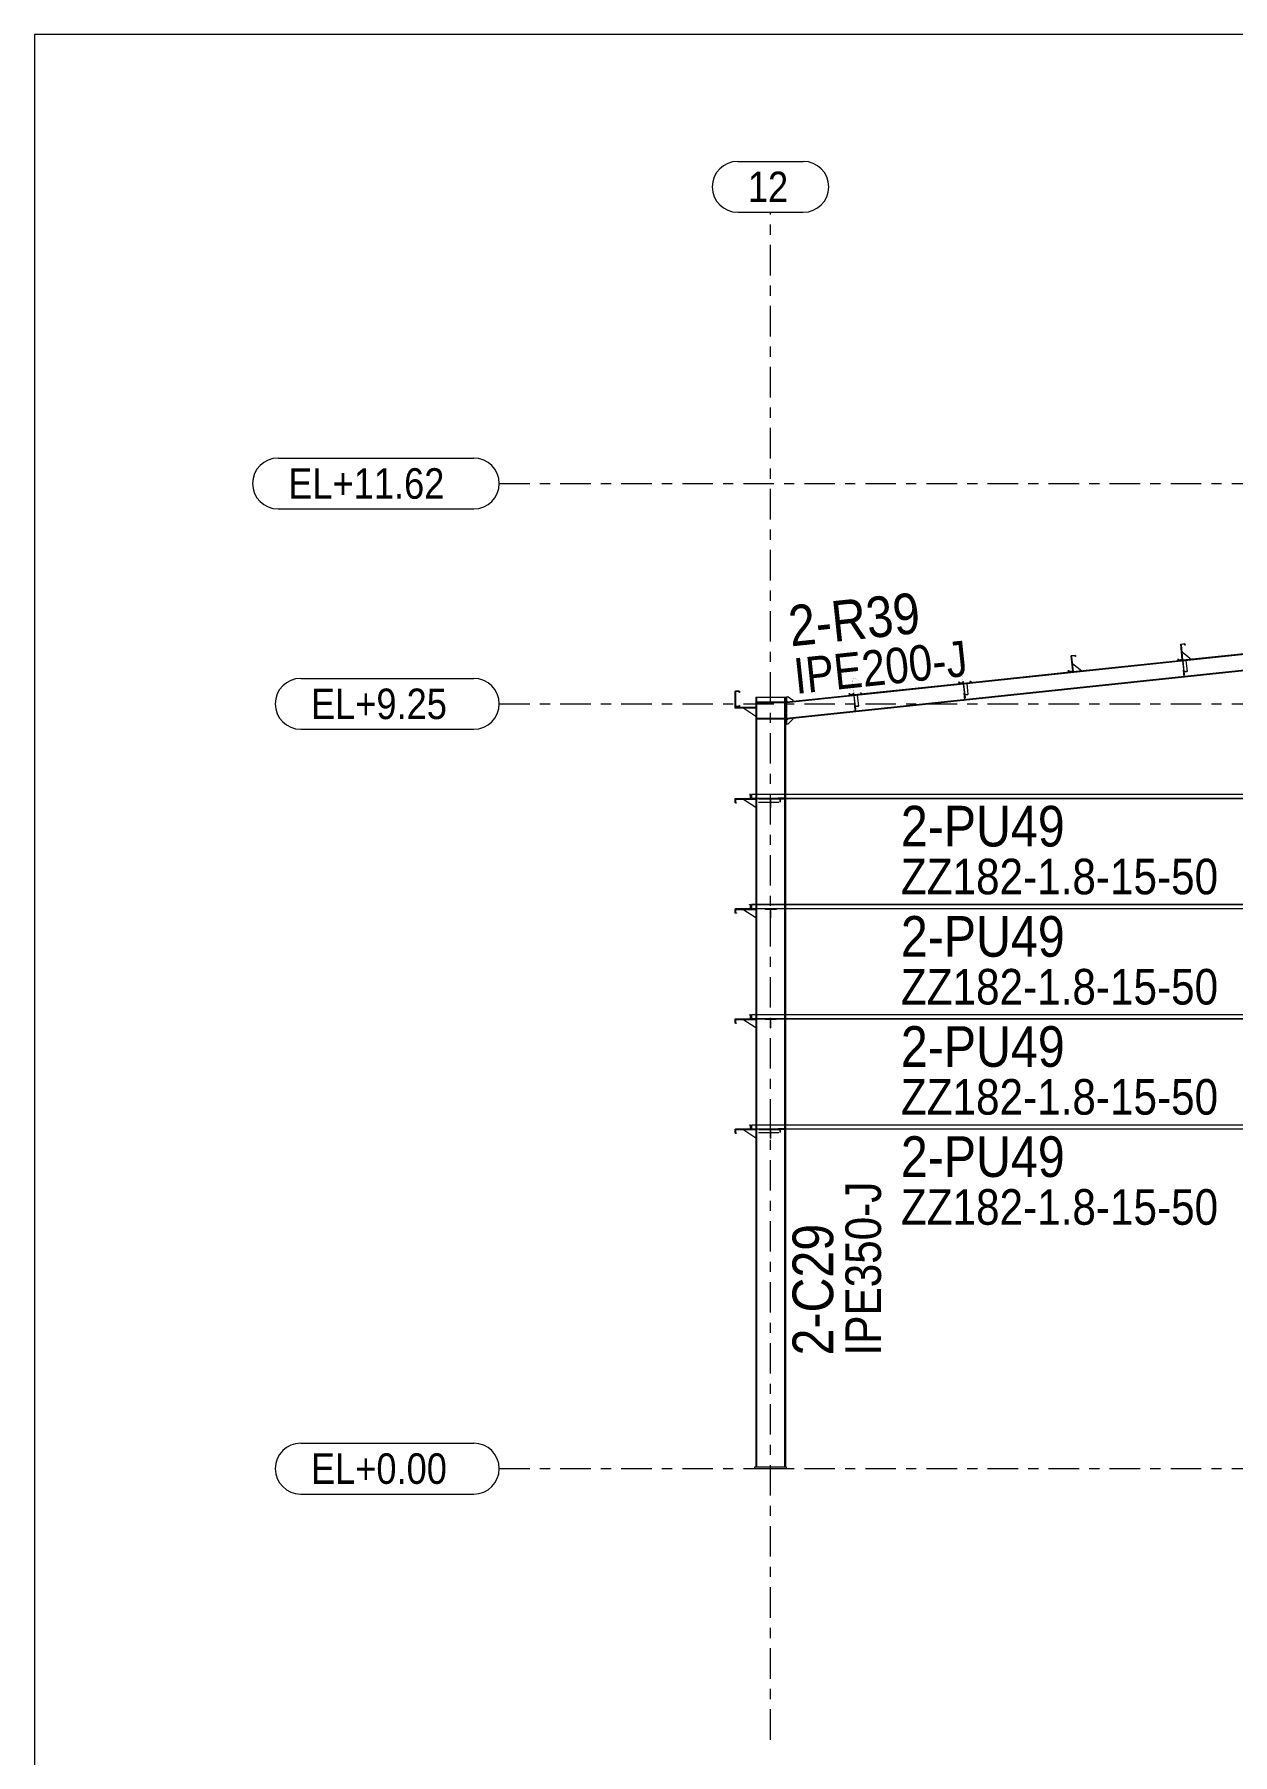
# Model space of a CAD drawing. Header units: millimetres. Extents: x -49 to 773, y -65 to 509.
# Drawn here: x -46.7 to 71, y 339.5 to 508.6 of the extents above; entities that cross this region are included whole.
import ezdxf

# ---------------------------------------------------------------- set-up
doc = ezdxf.new("R2010")
doc.units = ezdxf.units.MM
for name, pattern in [('XKITLINE00', [0]), ('XKITLINE02', [4, 2, -2]), ('XKITLINE03', [6, 3, -1, 1, -1])]:
    doc.linetypes.add(name, pattern=pattern)
for name, color, linetype, lineweight in [('DrawingSheet', 5, 'Continuous', 0), ('Part', 2, 'Continuous', 0), ('PartMark', 7, 'Continuous', 0), ('S-grid', 1, 'Continuous', 0)]:
    doc.layers.add(name, color=color, linetype=linetype, lineweight=lineweight)
doc.styles.add('ARIAL', font='ARIAL.TTF')

# ---------------------------------------------------------------- blocks, each defined once
blk = doc.blocks.new('*A211')
at = {"layer": 'Part'}
blk.add_hatch(color=3, dxfattribs=at).paths.add_polyline_path([(23.74, 422.62), (23.74, 422.64), (78.45, 422.64), (78.45, 422.62)], flags=17)
blk = doc.blocks.new('*A212')
at = {"layer": 'Part'}
blk.add_hatch(color=3, dxfattribs=at).paths.add_polyline_path([(23.74, 411.79), (23.74, 411.81), (78.45, 411.81), (78.45, 411.79)], flags=17)
blk = doc.blocks.new('*A213')
at = {"layer": 'Part'}
blk.add_hatch(color=3, dxfattribs=at).paths.add_polyline_path([(23.74, 400.96), (23.74, 400.97), (78.45, 400.97), (78.45, 400.96)], flags=17)
blk = doc.blocks.new('*A214')
at = {"layer": 'Part'}
blk.add_hatch(color=3, dxfattribs=at).paths.add_polyline_path([(23.74, 433.46), (23.74, 433.47), (78.45, 433.47), (78.45, 433.46)], flags=17)
blk = doc.blocks.new('*A215')
at = {"layer": 'Part'}
blk.add_hatch(color=3, dxfattribs=at).paths.add_polyline_path([(25.08, 433.42), (25.08, 433.46), (26.16, 433.46), (26.16, 433.42)], flags=17)
blk = doc.blocks.new('*A218')
at = {"layer": 'Part'}
blk.add_hatch(color=3, dxfattribs=at).paths.add_polyline_path([(23.54, 401.36), (23.54, 401.37), (23.66, 401.37), (23.66, 400.96), (22.16, 400.96), (22.16, 400.57), (22.27, 400.57), (22.27, 400.56), (22.14, 400.56), (22.14, 400.97), (23.65, 400.97), (23.65, 401.36)], flags=17)
blk = doc.blocks.new('*A219')
at = {"layer": 'Part'}
blk.add_hatch(color=3, dxfattribs=at).paths.add_polyline_path([(25.08, 400.92), (25.08, 400.96), (26.16, 400.96), (26.16, 400.92)], flags=17)
blk = doc.blocks.new('*A220')
at = {"layer": 'Part'}
blk.add_hatch(color=3, dxfattribs=at).paths.add_polyline_path([(23.54, 423.03), (23.54, 423.04), (23.66, 423.04), (23.66, 422.62), (22.16, 422.62), (22.16, 422.24), (22.27, 422.24), (22.27, 422.22), (22.14, 422.22), (22.14, 422.64), (23.65, 422.64), (23.65, 423.03)], flags=17)
blk = doc.blocks.new('*A221')
at = {"layer": 'Part'}
blk.add_hatch(color=3, dxfattribs=at).paths.add_polyline_path([(23.54, 412.19), (23.54, 412.21), (23.66, 412.21), (23.66, 411.79), (22.16, 411.79), (22.16, 411.4), (22.27, 411.4), (22.27, 411.39), (22.14, 411.39), (22.14, 411.81), (23.65, 411.81), (23.65, 412.19)], flags=17)
blk = doc.blocks.new('*A222')
at = {"layer": 'Part'}
blk.add_hatch(color=3, dxfattribs=at).paths.add_polyline_path([(22.14, 442.52), (22.14, 444.03), (22.56, 444.03), (22.56, 443.91), (22.55, 443.91), (22.55, 444.02), (22.16, 444.02), (22.16, 442.53), (22.55, 442.53), (22.55, 442.64), (22.56, 442.64), (22.56, 442.52)], flags=17)
blk = doc.blocks.new('*A223')
at = {"layer": 'Part'}
blk.add_hatch(color=3, dxfattribs=at).paths.add_polyline_path([(23.54, 433.86), (23.54, 433.87), (23.66, 433.87), (23.66, 433.46), (22.16, 433.46), (22.16, 433.07), (22.27, 433.07), (22.27, 433.06), (22.14, 433.06), (22.14, 433.47), (23.65, 433.47), (23.65, 433.86)], flags=17)
blk = doc.blocks.new('*A224')
at = {"layer": 'Part'}
blk.add_hatch(color=3, dxfattribs=at).paths.add_polyline_path([(33.61, 445.24), (34.03, 445.29), (34.04, 445.16), (34.03, 445.16), (34.02, 445.27), (33.63, 445.23), (33.79, 443.74), (33.37, 443.69), (33.36, 443.82), (33.38, 443.82), (33.39, 443.71), (33.77, 443.75)], flags=17)
blk = doc.blocks.new('*A225')
at = {"layer": 'Part'}
blk.add_hatch(color=3, dxfattribs=at).paths.add_polyline_path([(44.39, 446.38), (44.8, 446.42), (44.82, 446.3), (44.8, 446.3), (44.79, 446.41), (44.4, 446.37), (44.56, 444.87), (44.15, 444.83), (44.13, 444.95), (44.15, 444.96), (44.16, 444.85), (44.55, 444.89)], flags=17)
blk = doc.blocks.new('*A226')
at = {"layer": 'Part'}
blk.add_hatch(color=3, dxfattribs=at).paths.add_polyline_path([(25.08, 411.75), (25.08, 411.79), (26.16, 411.79), (26.16, 411.75)], flags=17)
blk = doc.blocks.new('*A227')
at = {"layer": 'Part'}
blk.add_hatch(color=3, dxfattribs=at).paths.add_polyline_path([(25.08, 422.58), (25.08, 422.62), (26.16, 422.62), (26.16, 422.58)], flags=17)
blk = doc.blocks.new('*A229')
at = {"layer": 'Part'}
blk.add_hatch(color=3, dxfattribs=at).paths.add_polyline_path([(55.16, 447.52), (55.58, 447.56), (55.59, 447.44), (55.57, 447.43), (55.56, 447.54), (55.18, 447.5), (55.34, 446.01), (54.92, 445.97), (54.91, 446.09), (54.92, 446.09), (54.93, 445.98), (55.32, 446.02)], flags=17)
blk = doc.blocks.new('*A230')
at = {"layer": 'Part'}
blk.add_hatch(color=3, dxfattribs=at).paths.add_polyline_path([(65.94, 448.65), (66.35, 448.7), (66.36, 448.57), (66.35, 448.57), (66.34, 448.68), (65.95, 448.64), (66.11, 447.15), (65.69, 447.1), (65.68, 447.23), (65.7, 447.23), (65.71, 447.12), (66.09, 447.16)], flags=17)
blk = doc.blocks.new('*A273')
at = {"layer": 'DrawingSheet', "color": 5, "linetype": 'XKITLINE00', "lineweight": 0}
for p, q in [((773.26, 508.63), (-46.74, 508.63)), ((-46.74, 508.63), (-46.74, -65.37))]:
    blk.add_line(p, q, dxfattribs=at)
blk = doc.blocks.new('*A948')
at = {"layer": 'S-grid', "color": 1, "linetype": 'XKITLINE03', "lineweight": 0}
blk.add_line((-1.05, 464.46), (136.66, 464.46), dxfattribs=at)
at = {"layer": 'S-grid', "color": 3, "style": 'ARIAL', "width": 0.85}
blk.add_text('EL+11.62', height=3, dxfattribs=at).set_placement((-21.79, 462.96))
blk = doc.blocks.new('*A949')
at = {"layer": 'S-grid', "color": 1, "linetype": 'XKITLINE03', "lineweight": 0}
blk.add_line((-1.05, 442.79), (90.76, 442.79), dxfattribs=at)
at = {"layer": 'S-grid', "color": 3, "style": 'ARIAL', "width": 0.85}
blk.add_text('EL+9.25', height=3, dxfattribs=at).set_placement((-19.56, 441.29))
blk = doc.blocks.new('*A950')
at = {"layer": 'S-grid', "color": 1, "linetype": 'XKITLINE03', "lineweight": 0}
blk.add_line((-1.05, 367.58), (266.42, 367.58), dxfattribs=at)
at = {"layer": 'S-grid', "color": 3, "style": 'ARIAL', "width": 0.85}
blk.add_text('EL+0.00', height=3, dxfattribs=at).set_placement((-19.56, 366.08))
blk = doc.blocks.new('*A952')
at = {"layer": 'S-grid', "color": 1, "linetype": 'XKITLINE03', "lineweight": 0}
blk.add_line((25.62, 340.92), (25.62, 491.13), dxfattribs=at)
at = {"layer": 'S-grid', "color": 3, "style": 'ARIAL', "width": 0.85}
blk.add_text('12', height=3, dxfattribs=at).set_placement((23.39, 492.13))
blk = doc.blocks.new('*A953')
at = {"layer": 'Part', "color": 2, "linetype": 'XKITLINE00', "lineweight": 0}
for p, q in [((123.13, 453.01), (27.19, 442.89)), ((119.99, 452.75), (109.25, 451.61)), ((123.12, 453.08), (120.03, 452.75)), ((123.29, 451.49), (27.19, 441.35)), ((123.3, 451.42), (76.35, 446.47)), ((98.44, 450.47), (87.71, 449.34)), ((109.21, 451.61), (98.48, 450.48)), ((87.66, 449.34), (76.93, 448.2)), ((66.12, 447.06), (55.39, 445.93)), ((76.89, 448.2), (66.16, 447.07)), ((74.7, 446.29), (27.19, 441.28)), ((55.34, 445.93), (44.61, 444.79)), ((33.8, 443.65), (27.19, 442.96)), ((44.57, 444.79), (33.84, 443.66))]:
    blk.add_line(p, q, dxfattribs=at)
at = {"layer": 'Part', "color": 7, "linetype": 'XKITLINE02', "lineweight": 0}
for p, q in [((120.03, 452.75), (119.99, 452.75)), ((123.3, 451.42), (123.12, 453.08)), ((98.48, 450.48), (98.44, 450.47)), ((109.25, 451.61), (109.21, 451.61)), ((87.71, 449.34), (87.66, 449.34)), ((66.16, 447.07), (66.12, 447.06)), ((76.93, 448.2), (76.89, 448.2)), ((55.39, 445.93), (55.34, 445.93)), ((76.35, 446.47), (74.7, 446.29)), ((33.84, 443.66), (33.8, 443.65)), ((44.61, 444.79), (44.57, 444.79)), ((27.19, 442.96), (27.19, 441.28))]:
    blk.add_line(p, q, dxfattribs=at)
blk = doc.blocks.new('*A1006')
at = {"layer": 'Part', "color": 2, "linetype": 'XKITLINE00', "lineweight": 0}
for p, q in [((24.16, 443.46), (24.16, 433.87)), ((24.16, 443.46), (27.08, 443.46)), ((24.25, 443.46), (24.25, 433.87)), ((26.99, 443.46), (26.99, 433.87)), ((27.08, 443.46), (27.08, 433.87)), ((24.16, 433.46), (24.16, 423.04)), ((24.25, 433.46), (24.25, 423.04)), ((26.99, 433.46), (26.99, 423.04)), ((27.08, 433.46), (27.08, 423.04)), ((24.16, 422.62), (24.16, 412.21)), ((24.25, 422.62), (24.25, 412.21)), ((26.99, 422.62), (26.99, 412.21)), ((27.08, 422.62), (27.08, 412.21)), ((24.16, 411.79), (24.16, 401.37)), ((24.25, 411.79), (24.25, 401.37)), ((26.99, 411.79), (26.99, 401.37)), ((27.08, 411.79), (27.08, 401.37)), ((24.16, 400.96), (24.16, 367.71)), ((24.25, 400.96), (24.25, 367.71)), ((26.99, 400.96), (26.99, 367.71)), ((27.08, 400.96), (27.08, 367.71))]:
    blk.add_line(p, q, dxfattribs=at)
at = {"layer": 'Part', "color": 7, "linetype": 'XKITLINE02', "lineweight": 0}
for p, q in [((24.16, 433.87), (24.16, 433.46)), ((24.25, 433.87), (24.25, 433.46)), ((26.99, 433.87), (26.99, 433.46)), ((27.08, 433.87), (27.08, 433.46)), ((24.16, 423.04), (24.16, 422.62)), ((24.25, 423.04), (24.25, 422.62)), ((26.99, 423.04), (26.99, 422.62)), ((27.08, 423.04), (27.08, 422.62)), ((24.16, 412.21), (24.16, 411.79)), ((24.25, 412.21), (24.25, 411.79)), ((26.99, 412.21), (26.99, 411.79)), ((27.08, 412.21), (27.08, 411.79)), ((24.16, 401.37), (24.16, 400.96)), ((24.25, 401.37), (24.25, 400.96)), ((26.99, 401.37), (26.99, 400.96)), ((27.08, 401.37), (27.08, 400.96)), ((27.08, 367.71), (24.16, 367.71))]:
    blk.add_line(p, q, dxfattribs=at)
blk = doc.blocks.new('*A1007')
at = {"layer": 'Part', "color": 2, "linetype": 'XKITLINE00', "lineweight": 0}
for p, q in [((23.74, 423.04), (23.74, 422.62)), ((78.45, 423.04), (23.74, 423.04)), ((78.45, 423.03), (23.74, 423.03)), ((78.45, 423.04), (78.45, 422.62)), ((78.45, 422.64), (23.74, 422.64)), ((78.45, 422.62), (23.74, 422.62))]:
    blk.add_line(p, q, dxfattribs=at)
blk = doc.blocks.new('*A1008')
at = {"layer": 'Part', "color": 2, "linetype": 'XKITLINE00', "lineweight": 0}
for p, q in [((23.74, 412.21), (23.74, 411.79)), ((78.45, 412.21), (23.74, 412.21)), ((78.45, 412.19), (23.74, 412.19)), ((78.45, 411.81), (23.74, 411.81)), ((78.45, 411.79), (23.74, 411.79)), ((78.45, 412.21), (78.45, 411.79))]:
    blk.add_line(p, q, dxfattribs=at)
blk = doc.blocks.new('*A1009')
at = {"layer": 'Part', "color": 2, "linetype": 'XKITLINE00', "lineweight": 0}
for p, q in [((23.74, 401.37), (23.74, 400.96)), ((78.45, 401.37), (23.74, 401.37)), ((78.45, 401.36), (23.74, 401.36)), ((78.45, 400.97), (23.74, 400.97)), ((78.45, 400.96), (23.74, 400.96)), ((78.45, 401.37), (78.45, 400.96))]:
    blk.add_line(p, q, dxfattribs=at)
blk = doc.blocks.new('*A1011')
at = {"layer": 'Part', "color": 2, "linetype": 'XKITLINE00', "lineweight": 0}
for p, q in [((23.74, 433.87), (23.74, 433.46)), ((78.45, 433.87), (23.74, 433.87)), ((78.45, 433.86), (23.74, 433.86)), ((78.45, 433.47), (23.74, 433.47)), ((78.45, 433.46), (23.74, 433.46)), ((78.45, 433.87), (78.45, 433.46))]:
    blk.add_line(p, q, dxfattribs=at)
blk = doc.blocks.new('*A1012')
at = {"layer": 'Part', "color": 2, "linetype": 'XKITLINE00', "lineweight": 0}
for p, q in [((24.27, 441.28), (24.27, 441.35)), ((26.97, 441.35), (24.27, 441.35)), ((26.97, 441.28), (24.27, 441.28)), ((26.97, 441.35), (26.97, 441.28))]:
    blk.add_line(p, q, dxfattribs=at)
at = {"layer": 'Part', "color": 7, "linetype": 'XKITLINE02', "lineweight": 0}
for p, q in [((24.39, 441.28), (24.39, 441.35)), ((26.84, 441.28), (26.84, 441.35))]:
    blk.add_line(p, q, dxfattribs=at)
blk = doc.blocks.new('*A1013')
at = {"layer": 'Part', "color": 7, "linetype": 'XKITLINE02', "lineweight": 0}
for p, q in [((24.27, 441.28), (24.27, 441.35)), ((24.27, 441.35), (26.97, 441.35)), ((26.97, 441.28), (24.27, 441.28)), ((24.39, 441.28), (24.39, 441.35)), ((26.84, 441.35), (26.84, 441.28)), ((26.97, 441.35), (26.97, 441.28))]:
    blk.add_line(p, q, dxfattribs=at)
blk = doc.blocks.new('*A1014')
at = {"layer": 'Part', "color": 2, "linetype": 'XKITLINE00', "lineweight": 0}
for p, q in [((25.6, 432.58), (25.6, 433.42)), ((25.64, 432.58), (25.64, 433.42)), ((25.6, 432.58), (25.64, 432.58))]:
    blk.add_line(p, q, dxfattribs=at)
at = {"layer": 'Part', "color": 7, "linetype": 'XKITLINE02', "lineweight": 0}
for p, q in [((25.6, 433.42), (25.64, 433.42)), ((25.64, 433.42), (25.6, 433.42))]:
    blk.add_line(p, q, dxfattribs=at)
blk = doc.blocks.new('*A1015')
at = {"layer": 'Part', "color": 7, "linetype": 'XKITLINE02', "lineweight": 0}
for p, q in [((26.99, 433.5), (26.36, 433.5)), ((26.36, 433.5), (26.36, 433.46)), ((26.36, 433.46), (26.99, 433.46)), ((26.86, 433.46), (26.86, 433.5)), ((26.99, 433.46), (26.99, 433.5))]:
    blk.add_line(p, q, dxfattribs=at)
blk = doc.blocks.new('*A1016')
at = {"layer": 'Part', "color": 7, "linetype": 'XKITLINE02', "lineweight": 0}
for p, q in [((33.9, 442.69), (33.86, 442.68)), ((33.86, 442.68), (33.92, 442.06)), ((33.96, 442.07), (33.9, 442.69)), ((33.91, 442.19), (33.95, 442.19)), ((33.92, 442.06), (33.96, 442.07))]:
    blk.add_line(p, q, dxfattribs=at)
blk = doc.blocks.new('*A1017')
at = {"layer": 'Part', "color": 7, "linetype": 'XKITLINE02', "lineweight": 0}
for p, q in [((33.84, 443.66), (33.82, 443.86)), ((34.67, 443.75), (33.84, 443.66))]:
    blk.add_line(p, q, dxfattribs=at)
at = {"layer": 'Part', "color": 2, "linetype": 'XKITLINE00', "lineweight": 0}
blk.add_line((34.45, 443.92), (34.67, 443.75), dxfattribs=at)
blk = doc.blocks.new('*A1018')
at = {"layer": 'Part', "color": 7, "linetype": 'XKITLINE02', "lineweight": 0}
blk.add_line((33.78, 443.85), (33.79, 443.74), dxfattribs=at)
at = {"layer": 'Part', "color": 2, "linetype": 'XKITLINE00', "lineweight": 0}
for p, q in [((33.79, 443.74), (33.8, 443.65)), ((33.8, 443.65), (33.84, 443.66)), ((33.84, 443.66), (33.82, 443.86))]:
    blk.add_line(p, q, dxfattribs=at)
blk = doc.blocks.new('*A1019')
at = {"layer": 'Part', "color": 7, "linetype": 'XKITLINE02', "lineweight": 0}
for p, q in [((33.8, 443.61), (33.95, 442.23)), ((33.82, 443.6), (33.96, 442.24)), ((34.13, 443.65), (34.25, 442.56)), ((34.25, 442.58), (33.91, 442.54)), ((33.93, 442.53), (34.25, 442.56)), ((33.95, 442.23), (33.96, 442.24))]:
    blk.add_line(p, q, dxfattribs=at)
blk = doc.blocks.new('*A1020')
at = {"layer": 'Part', "color": 2, "linetype": 'XKITLINE00', "lineweight": 0}
for p, q in [((27.32, 441.29), (27.19, 441.16)), ((27.19, 440.79), (27.36, 440.81)), ((27.36, 440.81), (27.81, 441.28)), ((27.81, 441.28), (27.81, 441.35))]:
    blk.add_line(p, q, dxfattribs=at)
at = {"layer": 'Part', "color": 7, "linetype": 'XKITLINE02', "lineweight": 0}
for p, q in [((27.19, 441.16), (27.19, 440.79)), ((27.81, 441.35), (27.32, 441.29))]:
    blk.add_line(p, q, dxfattribs=at)
blk = doc.blocks.new('*A1021')
at = {"layer": 'Part', "color": 2, "linetype": 'XKITLINE00', "lineweight": 0}
for p, q in [((27.31, 443.47), (27.19, 443.46)), ((27.67, 443.23), (27.31, 443.47)), ((27.69, 443.21), (27.67, 443.23)), ((27.19, 443.08), (27.32, 442.97)), ((27.85, 443.11), (27.69, 443.21)), ((27.86, 443.03), (27.85, 443.11))]:
    blk.add_line(p, q, dxfattribs=at)
at = {"layer": 'Part', "color": 7, "linetype": 'XKITLINE02', "lineweight": 0}
for p, q in [((27.19, 443.46), (27.19, 443.08)), ((27.32, 442.97), (27.86, 443.03))]:
    blk.add_line(p, q, dxfattribs=at)
blk = doc.blocks.new('*A1022')
at = {"layer": 'Part', "color": 2, "linetype": 'XKITLINE00', "lineweight": 0}
for p, q in [((27.09, 440.79), (27.09, 443.46)), ((27.09, 443.46), (27.19, 443.46)), ((27.19, 440.79), (27.19, 443.46)), ((27.19, 440.79), (27.09, 440.79))]:
    blk.add_line(p, q, dxfattribs=at)
blk = doc.blocks.new('*A1023')
at = {"layer": 'Part', "color": 2, "linetype": 'XKITLINE00', "lineweight": 0}
for p, q in [((26.16, 433.46), (25.08, 433.46)), ((25.08, 433.46), (25.08, 433.42)), ((26.16, 433.42), (25.08, 433.42)), ((26.16, 433.46), (26.16, 433.42))]:
    blk.add_line(p, q, dxfattribs=at)
blk = doc.blocks.new('*A1024')
at = {"layer": 'Part', "color": 2, "linetype": 'XKITLINE00', "lineweight": 0}
for p, q in [((55.23, 447.42), (55.19, 447.42)), ((55.39, 445.93), (55.23, 447.42)), ((55.34, 446.01), (55.34, 445.93)), ((55.34, 445.93), (55.39, 445.93))]:
    blk.add_line(p, q, dxfattribs=at)
at = {"layer": 'Part', "color": 7, "linetype": 'XKITLINE02', "lineweight": 0}
blk.add_line((55.19, 447.42), (55.34, 446.01), dxfattribs=at)
blk = doc.blocks.new('*A1025')
at = {"layer": 'Part', "color": 2, "linetype": 'XKITLINE00', "lineweight": 0}
blk.add_line((55.3, 446.76), (56.21, 446.02), dxfattribs=at)
at = {"layer": 'Part', "color": 7, "linetype": 'XKITLINE02', "lineweight": 0}
for p, q in [((55.39, 445.93), (55.3, 446.76)), ((56.21, 446.02), (55.39, 445.93))]:
    blk.add_line(p, q, dxfattribs=at)
blk = doc.blocks.new('*A1026')
at = {"layer": 'Part', "color": 7, "linetype": 'XKITLINE02', "lineweight": 0}
for p, q in [((44.57, 444.75), (44.72, 443.37)), ((44.59, 444.73), (44.74, 443.37)), ((45.02, 443.71), (44.69, 443.68)), ((44.71, 443.67), (45.02, 443.7)), ((44.72, 443.37), (44.74, 443.37)), ((44.91, 444.78), (45.02, 443.7))]:
    blk.add_line(p, q, dxfattribs=at)
blk = doc.blocks.new('*A1027')
at = {"layer": 'Part', "color": 7, "linetype": 'XKITLINE02', "lineweight": 0}
blk.add_line((44.55, 444.99), (44.56, 444.87), dxfattribs=at)
at = {"layer": 'Part', "color": 2, "linetype": 'XKITLINE00', "lineweight": 0}
for p, q in [((44.61, 444.79), (44.59, 444.99)), ((44.56, 444.87), (44.57, 444.79)), ((44.57, 444.79), (44.61, 444.79))]:
    blk.add_line(p, q, dxfattribs=at)
blk = doc.blocks.new('*A1028')
at = {"layer": 'Part', "color": 7, "linetype": 'XKITLINE02', "lineweight": 0}
for p, q in [((44.61, 444.79), (44.59, 444.99)), ((45.44, 444.88), (44.61, 444.79))]:
    blk.add_line(p, q, dxfattribs=at)
at = {"layer": 'Part', "color": 2, "linetype": 'XKITLINE00', "lineweight": 0}
blk.add_line((45.22, 445.06), (45.44, 444.88), dxfattribs=at)
blk = doc.blocks.new('*A1029')
at = {"layer": 'Part', "color": 7, "linetype": 'XKITLINE02', "lineweight": 0}
for p, q in [((44.67, 443.83), (44.63, 443.82)), ((44.63, 443.82), (44.7, 443.2)), ((44.74, 443.2), (44.67, 443.83)), ((44.68, 443.32), (44.72, 443.33)), ((44.7, 443.2), (44.74, 443.2))]:
    blk.add_line(p, q, dxfattribs=at)
blk = doc.blocks.new('*A1030')
at = {"layer": 'Part', "color": 7, "linetype": 'XKITLINE02', "lineweight": 0}
for p, q in [((66.12, 447.02), (66.27, 445.64)), ((66.14, 447.01), (66.28, 445.65)), ((66.45, 447.06), (66.57, 445.97)), ((66.57, 445.99), (66.23, 445.95)), ((66.25, 445.94), (66.57, 445.97)), ((66.27, 445.64), (66.28, 445.65))]:
    blk.add_line(p, q, dxfattribs=at)
blk = doc.blocks.new('*A1031')
at = {"layer": 'Part', "color": 2, "linetype": 'XKITLINE00', "lineweight": 0}
for p, q in [((66, 448.56), (65.96, 448.56)), ((66.16, 447.07), (66, 448.56)), ((66.11, 447.15), (66.12, 447.06)), ((66.12, 447.06), (66.16, 447.07))]:
    blk.add_line(p, q, dxfattribs=at)
at = {"layer": 'Part', "color": 7, "linetype": 'XKITLINE02', "lineweight": 0}
blk.add_line((65.96, 448.56), (66.11, 447.15), dxfattribs=at)
blk = doc.blocks.new('*A1032')
at = {"layer": 'Part', "color": 2, "linetype": 'XKITLINE00', "lineweight": 0}
blk.add_line((66.07, 447.9), (66.99, 447.16), dxfattribs=at)
at = {"layer": 'Part', "color": 7, "linetype": 'XKITLINE02', "lineweight": 0}
for p, q in [((66.16, 447.07), (66.07, 447.9)), ((66.99, 447.16), (66.16, 447.07))]:
    blk.add_line(p, q, dxfattribs=at)
blk = doc.blocks.new('*A1033')
at = {"layer": 'Part', "color": 7, "linetype": 'XKITLINE02', "lineweight": 0}
for p, q in [((66.22, 446.1), (66.18, 446.09)), ((66.18, 446.09), (66.24, 445.47)), ((66.29, 445.48), (66.22, 446.1)), ((66.23, 445.6), (66.27, 445.6)), ((66.24, 445.47), (66.29, 445.48))]:
    blk.add_line(p, q, dxfattribs=at)
blk = doc.blocks.new('*A1056')
at = {"layer": 'S-grid', "color": 1, "linetype": 'XKITLINE00', "lineweight": 0}
for p, q in [((-20.56, 370.08), (-3.55, 370.08)), ((-20.56, 365.08), (-3.55, 365.08))]:
    blk.add_line(p, q, dxfattribs=at)
for centre, start, end in [((-20.56, 367.58), 90, 270), ((-3.55, 367.58), 270, 90)]:
    blk.add_arc(centre, 2.5, start, end, dxfattribs=at)
blk = doc.blocks.new('*A1057')
at = {"layer": 'Part', "color": 2, "linetype": 'XKITLINE00', "lineweight": 0}
for p, q in [((22.14, 400.56), (22.14, 400.97)), ((22.14, 400.97), (23.65, 400.97)), ((23.66, 400.96), (22.16, 400.96)), ((22.16, 400.96), (22.16, 400.57)), ((23.54, 401.37), (23.66, 401.37)), ((23.54, 401.36), (23.54, 401.37)), ((23.65, 401.36), (23.54, 401.36)), ((23.65, 400.97), (23.65, 401.36)), ((23.66, 401.37), (23.66, 400.96)), ((22.27, 400.56), (22.14, 400.56)), ((22.16, 400.57), (22.27, 400.57)), ((22.27, 400.57), (22.27, 400.56))]:
    blk.add_line(p, q, dxfattribs=at)
blk = doc.blocks.new('*A1058')
at = {"layer": 'Part', "color": 2, "linetype": 'XKITLINE00', "lineweight": 0}
for p, q in [((22.24, 400.96), (22.24, 400.92)), ((23.74, 400.96), (23.66, 400.96)), ((22.24, 400.92), (24.16, 400.92))]:
    blk.add_line(p, q, dxfattribs=at)
at = {"layer": 'Part', "color": 7, "linetype": 'XKITLINE02', "lineweight": 0}
for p, q in [((23.66, 400.96), (22.24, 400.96)), ((24.16, 400.96), (23.74, 400.96)), ((24.16, 400.92), (24.16, 400.96))]:
    blk.add_line(p, q, dxfattribs=at)
blk = doc.blocks.new('*A1059')
at = {"layer": 'Part', "color": 7, "linetype": 'XKITLINE02', "lineweight": 0}
for p, q in [((26.85, 400.96), (24.43, 400.96)), ((24.46, 400.94), (26.85, 400.94)), ((26.58, 400.62), (26.58, 400.96)), ((26.6, 400.62), (26.6, 400.94)), ((26.85, 400.94), (26.85, 400.96)), ((24.43, 400.62), (26.6, 400.62))]:
    blk.add_line(p, q, dxfattribs=at)
blk = doc.blocks.new('*A1060')
at = {"layer": 'Part', "color": 2, "linetype": 'XKITLINE00', "lineweight": 0}
blk.add_line((24.16, 400.08), (22.91, 400.92), dxfattribs=at)
at = {"layer": 'Part', "color": 7, "linetype": 'XKITLINE02', "lineweight": 0}
for p, q in [((22.91, 400.92), (24.16, 400.92)), ((24.16, 400.92), (24.16, 400.08))]:
    blk.add_line(p, q, dxfattribs=at)
blk = doc.blocks.new('*A1061')
at = {"layer": 'Part', "color": 2, "linetype": 'XKITLINE00', "lineweight": 0}
for p, q in [((24.04, 367.71), (24.04, 367.58)), ((27.2, 367.71), (24.04, 367.71)), ((24.04, 367.58), (27.2, 367.58)), ((27.2, 367.58), (27.2, 367.71))]:
    blk.add_line(p, q, dxfattribs=at)
blk = doc.blocks.new('*A1062')
at = {"layer": 'Part', "color": 7, "linetype": 'XKITLINE02', "lineweight": 0}
for p, q in [((26.99, 401), (26.36, 401)), ((26.36, 401), (26.36, 400.96)), ((26.36, 400.96), (26.99, 400.96)), ((26.86, 400.96), (26.86, 401)), ((26.99, 400.96), (26.99, 401))]:
    blk.add_line(p, q, dxfattribs=at)
blk = doc.blocks.new('*A1063')
at = {"layer": 'Part', "color": 2, "linetype": 'XKITLINE00', "lineweight": 0}
for p, q in [((26.16, 400.96), (25.08, 400.96)), ((25.08, 400.96), (25.08, 400.92)), ((26.16, 400.96), (26.16, 400.92)), ((26.16, 400.92), (25.08, 400.92))]:
    blk.add_line(p, q, dxfattribs=at)
blk = doc.blocks.new('*A1064')
at = {"layer": 'Part', "color": 2, "linetype": 'XKITLINE00', "lineweight": 0}
for p, q in [((25.6, 400.08), (25.6, 400.92)), ((25.6, 400.08), (25.64, 400.08)), ((25.64, 400.08), (25.64, 400.92))]:
    blk.add_line(p, q, dxfattribs=at)
at = {"layer": 'Part', "color": 7, "linetype": 'XKITLINE02', "lineweight": 0}
for p, q in [((25.6, 400.92), (25.64, 400.92)), ((25.64, 400.92), (25.6, 400.92))]:
    blk.add_line(p, q, dxfattribs=at)
blk = doc.blocks.new('*A1065')
at = {"layer": 'S-grid', "color": 1, "linetype": 'XKITLINE00', "lineweight": 0}
for p, q in [((-22.79, 466.96), (-3.55, 466.96)), ((-22.79, 461.96), (-3.55, 461.96))]:
    blk.add_line(p, q, dxfattribs=at)
for centre, start, end in [((-22.79, 464.46), 90, 270), ((-3.55, 464.46), 270, 90)]:
    blk.add_arc(centre, 2.5, start, end, dxfattribs=at)
blk = doc.blocks.new('*A1066')
at = {"layer": 'S-grid', "color": 1, "linetype": 'XKITLINE00', "lineweight": 0}
for p, q in [((-20.56, 445.29), (-3.55, 445.29)), ((-20.56, 440.29), (-3.55, 440.29))]:
    blk.add_line(p, q, dxfattribs=at)
for centre, start, end in [((-20.56, 442.79), 90, 270), ((-3.55, 442.79), 270, 90)]:
    blk.add_arc(centre, 2.5, start, end, dxfattribs=at)
blk = doc.blocks.new('*A1067')
at = {"layer": 'Part', "color": 2, "linetype": 'XKITLINE00', "lineweight": 0}
for p, q in [((23.54, 423.04), (23.66, 423.04)), ((23.54, 423.03), (23.54, 423.04)), ((23.65, 423.03), (23.54, 423.03)), ((23.65, 422.64), (23.65, 423.03)), ((23.66, 423.04), (23.66, 422.62)), ((22.14, 422.22), (22.14, 422.64)), ((22.14, 422.64), (23.65, 422.64)), ((22.27, 422.22), (22.14, 422.22)), ((23.66, 422.62), (22.16, 422.62)), ((22.16, 422.62), (22.16, 422.24)), ((22.16, 422.24), (22.27, 422.24)), ((22.27, 422.24), (22.27, 422.22))]:
    blk.add_line(p, q, dxfattribs=at)
blk = doc.blocks.new('*A1068')
at = {"layer": 'Part', "color": 2, "linetype": 'XKITLINE00', "lineweight": 0}
for p, q in [((22.14, 411.39), (22.14, 411.81)), ((22.14, 411.81), (23.65, 411.81)), ((22.27, 411.39), (22.14, 411.39)), ((23.66, 411.79), (22.16, 411.79)), ((22.16, 411.79), (22.16, 411.4)), ((22.16, 411.4), (22.27, 411.4)), ((22.27, 411.4), (22.27, 411.39)), ((23.54, 412.21), (23.66, 412.21)), ((23.54, 412.19), (23.54, 412.21)), ((23.65, 412.19), (23.54, 412.19)), ((23.65, 411.81), (23.65, 412.19)), ((23.66, 412.21), (23.66, 411.79))]:
    blk.add_line(p, q, dxfattribs=at)
blk = doc.blocks.new('*A1069')
at = {"layer": 'Part', "color": 2, "linetype": 'XKITLINE00', "lineweight": 0}
for p, q in [((22.14, 444.03), (22.56, 444.03)), ((22.14, 442.52), (22.14, 444.03)), ((22.55, 444.02), (22.16, 444.02)), ((22.16, 444.02), (22.16, 442.53)), ((22.55, 443.91), (22.55, 444.02)), ((22.56, 443.91), (22.55, 443.91)), ((22.56, 444.03), (22.56, 443.91)), ((22.56, 442.52), (22.14, 442.52)), ((22.16, 442.53), (22.55, 442.53)), ((22.55, 442.53), (22.55, 442.64)), ((22.55, 442.64), (22.56, 442.64)), ((22.56, 442.64), (22.56, 442.52))]:
    blk.add_line(p, q, dxfattribs=at)
blk = doc.blocks.new('*A1070')
at = {"layer": 'Part', "color": 2, "linetype": 'XKITLINE00', "lineweight": 0}
for p, q in [((22.14, 433.06), (22.14, 433.47)), ((22.14, 433.47), (23.65, 433.47)), ((23.66, 433.46), (22.16, 433.46)), ((22.16, 433.46), (22.16, 433.07)), ((23.54, 433.87), (23.66, 433.87)), ((23.54, 433.86), (23.54, 433.87)), ((23.65, 433.86), (23.54, 433.86)), ((23.65, 433.47), (23.65, 433.86)), ((23.66, 433.87), (23.66, 433.46)), ((22.27, 433.06), (22.14, 433.06)), ((22.16, 433.07), (22.27, 433.07)), ((22.27, 433.07), (22.27, 433.06))]:
    blk.add_line(p, q, dxfattribs=at)
blk = doc.blocks.new('*A1071')
at = {"layer": 'Part', "color": 2, "linetype": 'XKITLINE00', "lineweight": 0}
for p, q in [((24.27, 442.89), (24.27, 442.96)), ((26.97, 442.96), (24.27, 442.96)), ((26.97, 442.89), (24.27, 442.89)), ((26.97, 442.96), (26.97, 442.89))]:
    blk.add_line(p, q, dxfattribs=at)
at = {"layer": 'Part', "color": 7, "linetype": 'XKITLINE02', "lineweight": 0}
for p, q in [((24.39, 442.89), (24.39, 442.96)), ((26.84, 442.89), (26.84, 442.96))]:
    blk.add_line(p, q, dxfattribs=at)
blk = doc.blocks.new('*A1072')
at = {"layer": 'Part', "color": 7, "linetype": 'XKITLINE02', "lineweight": 0}
for p, q in [((24.27, 442.89), (24.27, 442.96)), ((24.27, 442.96), (26.97, 442.96)), ((26.97, 442.89), (24.27, 442.89)), ((24.39, 442.89), (24.39, 442.96)), ((26.84, 442.96), (26.84, 442.89)), ((26.97, 442.96), (26.97, 442.89))]:
    blk.add_line(p, q, dxfattribs=at)
blk = doc.blocks.new('*A1073')
at = {"layer": 'Part', "color": 2, "linetype": 'XKITLINE00', "lineweight": 0}
blk.add_line((24.16, 421.75), (22.91, 422.58), dxfattribs=at)
at = {"layer": 'Part', "color": 7, "linetype": 'XKITLINE02', "lineweight": 0}
for p, q in [((22.91, 422.58), (24.16, 422.58)), ((24.16, 422.58), (24.16, 421.75))]:
    blk.add_line(p, q, dxfattribs=at)
blk = doc.blocks.new('*A1074')
at = {"layer": 'Part', "color": 2, "linetype": 'XKITLINE00', "lineweight": 0}
for p, q in [((22.24, 422.62), (22.24, 422.58)), ((22.24, 422.58), (24.16, 422.58)), ((23.74, 422.62), (23.66, 422.62))]:
    blk.add_line(p, q, dxfattribs=at)
at = {"layer": 'Part', "color": 7, "linetype": 'XKITLINE02', "lineweight": 0}
for p, q in [((23.66, 422.62), (22.24, 422.62)), ((24.16, 422.62), (23.74, 422.62)), ((24.16, 422.58), (24.16, 422.62))]:
    blk.add_line(p, q, dxfattribs=at)
blk = doc.blocks.new('*A1075')
at = {"layer": 'Part', "color": 2, "linetype": 'XKITLINE00', "lineweight": 0}
for p, q in [((22.24, 411.79), (22.24, 411.75)), ((22.24, 411.75), (24.16, 411.75)), ((23.74, 411.79), (23.66, 411.79))]:
    blk.add_line(p, q, dxfattribs=at)
at = {"layer": 'Part', "color": 7, "linetype": 'XKITLINE02', "lineweight": 0}
for p, q in [((23.66, 411.79), (22.24, 411.79)), ((24.16, 411.79), (23.74, 411.79)), ((24.16, 411.75), (24.16, 411.79))]:
    blk.add_line(p, q, dxfattribs=at)
blk = doc.blocks.new('*A1076')
at = {"layer": 'Part', "color": 2, "linetype": 'XKITLINE00', "lineweight": 0}
blk.add_line((24.16, 410.92), (22.91, 411.75), dxfattribs=at)
at = {"layer": 'Part', "color": 7, "linetype": 'XKITLINE02', "lineweight": 0}
for p, q in [((22.91, 411.75), (24.16, 411.75)), ((24.16, 411.75), (24.16, 410.92))]:
    blk.add_line(p, q, dxfattribs=at)
blk = doc.blocks.new('*A1077')
at = {"layer": 'Part', "color": 7, "linetype": 'XKITLINE02', "lineweight": 0}
for p, q in [((26.85, 433.46), (24.43, 433.46)), ((24.43, 433.12), (26.6, 433.12)), ((24.46, 433.44), (26.85, 433.44)), ((26.58, 433.12), (26.58, 433.46)), ((26.6, 433.12), (26.6, 433.44)), ((26.85, 433.44), (26.85, 433.46))]:
    blk.add_line(p, q, dxfattribs=at)
blk = doc.blocks.new('*A1078')
at = {"layer": 'Part', "color": 2, "linetype": 'XKITLINE00', "lineweight": 0}
for p, q in [((22.24, 433.46), (22.24, 433.42)), ((22.24, 433.42), (24.16, 433.42)), ((23.74, 433.46), (23.66, 433.46))]:
    blk.add_line(p, q, dxfattribs=at)
at = {"layer": 'Part', "color": 7, "linetype": 'XKITLINE02', "lineweight": 0}
for p, q in [((23.66, 433.46), (22.24, 433.46)), ((24.16, 433.46), (23.74, 433.46)), ((24.16, 433.42), (24.16, 433.46))]:
    blk.add_line(p, q, dxfattribs=at)
blk = doc.blocks.new('*A1079')
at = {"layer": 'Part', "color": 2, "linetype": 'XKITLINE00', "lineweight": 0}
blk.add_line((24.16, 432.58), (22.91, 433.42), dxfattribs=at)
at = {"layer": 'Part', "color": 7, "linetype": 'XKITLINE02', "lineweight": 0}
for p, q in [((22.91, 433.42), (24.16, 433.42)), ((24.16, 433.42), (24.16, 432.58))]:
    blk.add_line(p, q, dxfattribs=at)
blk = doc.blocks.new('*A1080')
at = {"layer": 'Part', "color": 2, "linetype": 'XKITLINE00', "lineweight": 0}
for p, q in [((22.14, 443.93), (22.1, 443.93)), ((22.1, 443.93), (22.1, 442.43)), ((22.14, 442.43), (22.1, 442.43)), ((22.14, 442.52), (22.14, 442.43))]:
    blk.add_line(p, q, dxfattribs=at)
at = {"layer": 'Part', "color": 7, "linetype": 'XKITLINE02', "lineweight": 0}
blk.add_line((22.14, 442.52), (22.14, 443.93), dxfattribs=at)
blk = doc.blocks.new('*A1081')
at = {"layer": 'Part', "color": 2, "linetype": 'XKITLINE00', "lineweight": 0}
for p, q in [((24.16, 442.43), (22.1, 442.43)), ((22.1, 442.43), (22.1, 442.39)), ((22.1, 442.39), (24.16, 442.39))]:
    blk.add_line(p, q, dxfattribs=at)
at = {"layer": 'Part', "color": 7, "linetype": 'XKITLINE02', "lineweight": 0}
blk.add_line((24.16, 442.39), (24.16, 442.43), dxfattribs=at)
blk = doc.blocks.new('*A1082')
at = {"layer": 'Part', "color": 2, "linetype": 'XKITLINE00', "lineweight": 0}
blk.add_line((24.16, 441.56), (22.91, 442.39), dxfattribs=at)
at = {"layer": 'Part', "color": 7, "linetype": 'XKITLINE02', "lineweight": 0}
for p, q in [((22.91, 442.39), (24.16, 442.39)), ((24.16, 442.39), (24.16, 441.56))]:
    blk.add_line(p, q, dxfattribs=at)
blk = doc.blocks.new('*A1083')
at = {"layer": 'Part', "color": 2, "linetype": 'XKITLINE00', "lineweight": 0}
for p, q in [((33.36, 443.81), (33.36, 443.82)), ((33.36, 443.82), (33.38, 443.82)), ((33.37, 443.69), (33.36, 443.81)), ((33.79, 443.74), (33.37, 443.69)), ((33.38, 443.82), (33.38, 443.81)), ((33.38, 443.81), (33.39, 443.71)), ((33.39, 443.71), (33.77, 443.75)), ((33.77, 443.75), (33.76, 443.85)), ((33.78, 443.85), (33.79, 443.74))]:
    blk.add_line(p, q, dxfattribs=at)
blk = doc.blocks.new('*A1084')
at = {"layer": 'Part', "color": 2, "linetype": 'XKITLINE00', "lineweight": 0}
for p, q in [((44.13, 444.95), (44.15, 444.96)), ((44.14, 444.95), (44.13, 444.95)), ((44.15, 444.83), (44.14, 444.95)), ((44.15, 444.96), (44.15, 444.95)), ((44.15, 444.95), (44.16, 444.85)), ((44.55, 444.89), (44.53, 444.99)), ((44.55, 444.99), (44.56, 444.87)), ((44.56, 444.87), (44.15, 444.83)), ((44.16, 444.85), (44.55, 444.89))]:
    blk.add_line(p, q, dxfattribs=at)
blk = doc.blocks.new('*A1085')
at = {"layer": 'Part', "color": 2, "linetype": 'XKITLINE00', "lineweight": 0}
for p, q in [((26.16, 411.79), (25.08, 411.79)), ((25.08, 411.79), (25.08, 411.75)), ((26.16, 411.75), (25.08, 411.75)), ((26.16, 411.79), (26.16, 411.75))]:
    blk.add_line(p, q, dxfattribs=at)
blk = doc.blocks.new('*A1086')
at = {"layer": 'Part', "color": 2, "linetype": 'XKITLINE00', "lineweight": 0}
for p, q in [((25.6, 410.92), (25.6, 411.75)), ((25.64, 410.92), (25.64, 411.75)), ((25.6, 410.92), (25.64, 410.92))]:
    blk.add_line(p, q, dxfattribs=at)
at = {"layer": 'Part', "color": 7, "linetype": 'XKITLINE02', "lineweight": 0}
for p, q in [((25.6, 411.75), (25.64, 411.75)), ((25.64, 411.75), (25.6, 411.75))]:
    blk.add_line(p, q, dxfattribs=at)
blk = doc.blocks.new('*A1087')
at = {"layer": 'Part', "color": 2, "linetype": 'XKITLINE00', "lineweight": 0}
for p, q in [((25.6, 421.75), (25.6, 422.58)), ((25.6, 421.75), (25.64, 421.75)), ((25.64, 421.75), (25.64, 422.58))]:
    blk.add_line(p, q, dxfattribs=at)
at = {"layer": 'Part', "color": 7, "linetype": 'XKITLINE02', "lineweight": 0}
for p, q in [((25.6, 422.58), (25.64, 422.58)), ((25.64, 422.58), (25.6, 422.58))]:
    blk.add_line(p, q, dxfattribs=at)
blk = doc.blocks.new('*A1088')
at = {"layer": 'Part', "color": 2, "linetype": 'XKITLINE00', "lineweight": 0}
for p, q in [((26.16, 422.62), (25.08, 422.62)), ((25.08, 422.62), (25.08, 422.58)), ((26.16, 422.58), (25.08, 422.58)), ((26.16, 422.62), (26.16, 422.58))]:
    blk.add_line(p, q, dxfattribs=at)
blk = doc.blocks.new('*A1092')
at = {"layer": 'Part', "color": 2, "linetype": 'XKITLINE00', "lineweight": 0}
for p, q in [((55.16, 447.52), (55.58, 447.56)), ((55.32, 446.02), (55.16, 447.52)), ((55.56, 447.54), (55.18, 447.5)), ((55.18, 447.5), (55.34, 446.01)), ((55.57, 447.43), (55.56, 447.54)), ((55.59, 447.44), (55.57, 447.43)), ((55.58, 447.56), (55.59, 447.44)), ((54.92, 445.97), (54.91, 446.09)), ((54.91, 446.09), (54.92, 446.09)), ((54.92, 446.09), (54.93, 445.98)), ((55.34, 446.01), (54.92, 445.97)), ((54.93, 445.98), (55.32, 446.02))]:
    blk.add_line(p, q, dxfattribs=at)
blk = doc.blocks.new('*A1093')
at = {"layer": 'Part', "color": 2, "linetype": 'XKITLINE00', "lineweight": 0}
for p, q in [((65.94, 448.65), (66.35, 448.7)), ((66.09, 447.16), (65.94, 448.65)), ((66.34, 448.68), (65.95, 448.64)), ((65.95, 448.64), (66.11, 447.15)), ((66.35, 448.57), (66.34, 448.68)), ((66.35, 448.7), (66.36, 448.57)), ((66.36, 448.57), (66.35, 448.57)), ((65.69, 447.1), (65.68, 447.23)), ((65.68, 447.23), (65.7, 447.23)), ((66.11, 447.15), (65.69, 447.1)), ((65.7, 447.23), (65.71, 447.12)), ((65.71, 447.12), (66.09, 447.16))]:
    blk.add_line(p, q, dxfattribs=at)
blk = doc.blocks.new('*A1102')
at = {"layer": 'S-grid', "color": 1, "linetype": 'XKITLINE00', "lineweight": 0}
for p, q in [((22.39, 496.13), (28.84, 496.13)), ((22.39, 491.13), (28.84, 491.13))]:
    blk.add_line(p, q, dxfattribs=at)
for centre, start, end in [((22.39, 493.63), 90, 270), ((28.84, 493.63), 270, 90)]:
    blk.add_arc(centre, 2.5, start, end, dxfattribs=at)
blk = doc.blocks.new('*A1227')
at = {"layer": 'PartMark', "color": 3, "style": 'ARIAL', "width": 0.85}
blk.add_text('2-R39', height=4, rotation=6.0218, dxfattribs=at).set_placement((27.62, 448.43))
at = {"layer": 'PartMark', "color": 7, "style": 'ARIAL', "width": 0.85}
blk.add_text('IPE200-J', height=3.5, rotation=6.0218, dxfattribs=at).set_placement((28.12, 443.76))
blk = doc.blocks.new('*A1228')
at = {"layer": 'PartMark', "color": 3, "style": 'ARIAL', "width": 0.85}
blk.add_text('2-PU49', height=4, dxfattribs=at).set_placement((38.43, 417.92))
at = {"layer": 'PartMark', "color": 7, "style": 'ARIAL', "width": 0.85}
blk.add_text('ZZ182-1.8-15-50', height=3.5, dxfattribs=at).set_placement((38.43, 413.22))
blk = doc.blocks.new('*A1229')
at = {"layer": 'PartMark', "color": 3, "style": 'ARIAL', "width": 0.85}
blk.add_text('2-PU49', height=4, dxfattribs=at).set_placement((38.43, 407.09))
at = {"layer": 'PartMark', "color": 7, "style": 'ARIAL', "width": 0.85}
blk.add_text('ZZ182-1.8-15-50', height=3.5, dxfattribs=at).set_placement((38.43, 402.39))
blk = doc.blocks.new('*A1230')
at = {"layer": 'PartMark', "color": 3, "style": 'ARIAL', "width": 0.85}
blk.add_text('2-PU49', height=4, dxfattribs=at).set_placement((38.43, 396.26))
at = {"layer": 'PartMark', "color": 7, "style": 'ARIAL', "width": 0.85}
blk.add_text('ZZ182-1.8-15-50', height=3.5, dxfattribs=at).set_placement((38.43, 391.56))
blk = doc.blocks.new('*A1232')
at = {"layer": 'PartMark', "color": 3, "style": 'ARIAL', "width": 0.85}
blk.add_text('2-PU49', height=4, dxfattribs=at).set_placement((38.43, 428.76))
at = {"layer": 'PartMark', "color": 7, "style": 'ARIAL', "width": 0.85}
blk.add_text('ZZ182-1.8-15-50', height=3.5, dxfattribs=at).set_placement((38.43, 424.06))
blk = doc.blocks.new('*A1233')
at = {"layer": 'PartMark', "color": 7, "style": 'ARIAL', "width": 0.85}
blk.add_text('IPE350-J', height=3.5, rotation=90.0002, dxfattribs=at).set_placement((36.48, 378.71))
at = {"layer": 'PartMark', "color": 3, "style": 'ARIAL', "width": 0.85}
blk.add_text('2-C29', height=4, rotation=90.0002, dxfattribs=at).set_placement((31.78, 378.71))

msp = doc.modelspace()

# ---------------------------------------------------------------- block references
at = {"lineweight": 0}
for name in ['*A273', '*A1102', '*A952', '*A1065', '*A948', '*A1227', '*A953', '*A230', '*A1093', '*A1031', '*A229', '*A1092', '*A1024', '*A1025', '*A1032', '*A1030', '*A1066', '*A224', '*A225', '*A1084', '*A1027', '*A1028', '*A1033', '*A949', '*A1080', '*A222', '*A1069', '*A1006', '*A1022', '*A1021', '*A1083', '*A1018', '*A1019', '*A1017', '*A1026', '*A1029', '*A1081', '*A1082', '*A1071', '*A1072', '*A1016', '*A1012', '*A1013', '*A1020', '*A223', '*A1070', '*A1078', '*A1079', '*A1011', '*A214', '*A1077', '*A215', '*A1023', '*A1014', '*A1015', '*A1232', '*A220', '*A1067', '*A1007', '*A1074', '*A1073', '*A211', '*A227', '*A1088', '*A1087', '*A1228', '*A221', '*A1068', '*A1075', '*A1076', '*A1008', '*A212', '*A226', '*A1085', '*A1086', '*A1229', '*A218', '*A1057', '*A1058', '*A1009', '*A213', '*A1059', '*A219', '*A1063', '*A1062', '*A1060', '*A1064', '*A1230', '*A1233', '*A1056', '*A950', '*A1061']:
    msp.add_blockref(name, (0, 0), dxfattribs=at)

doc.saveas('drawing.dxf')
